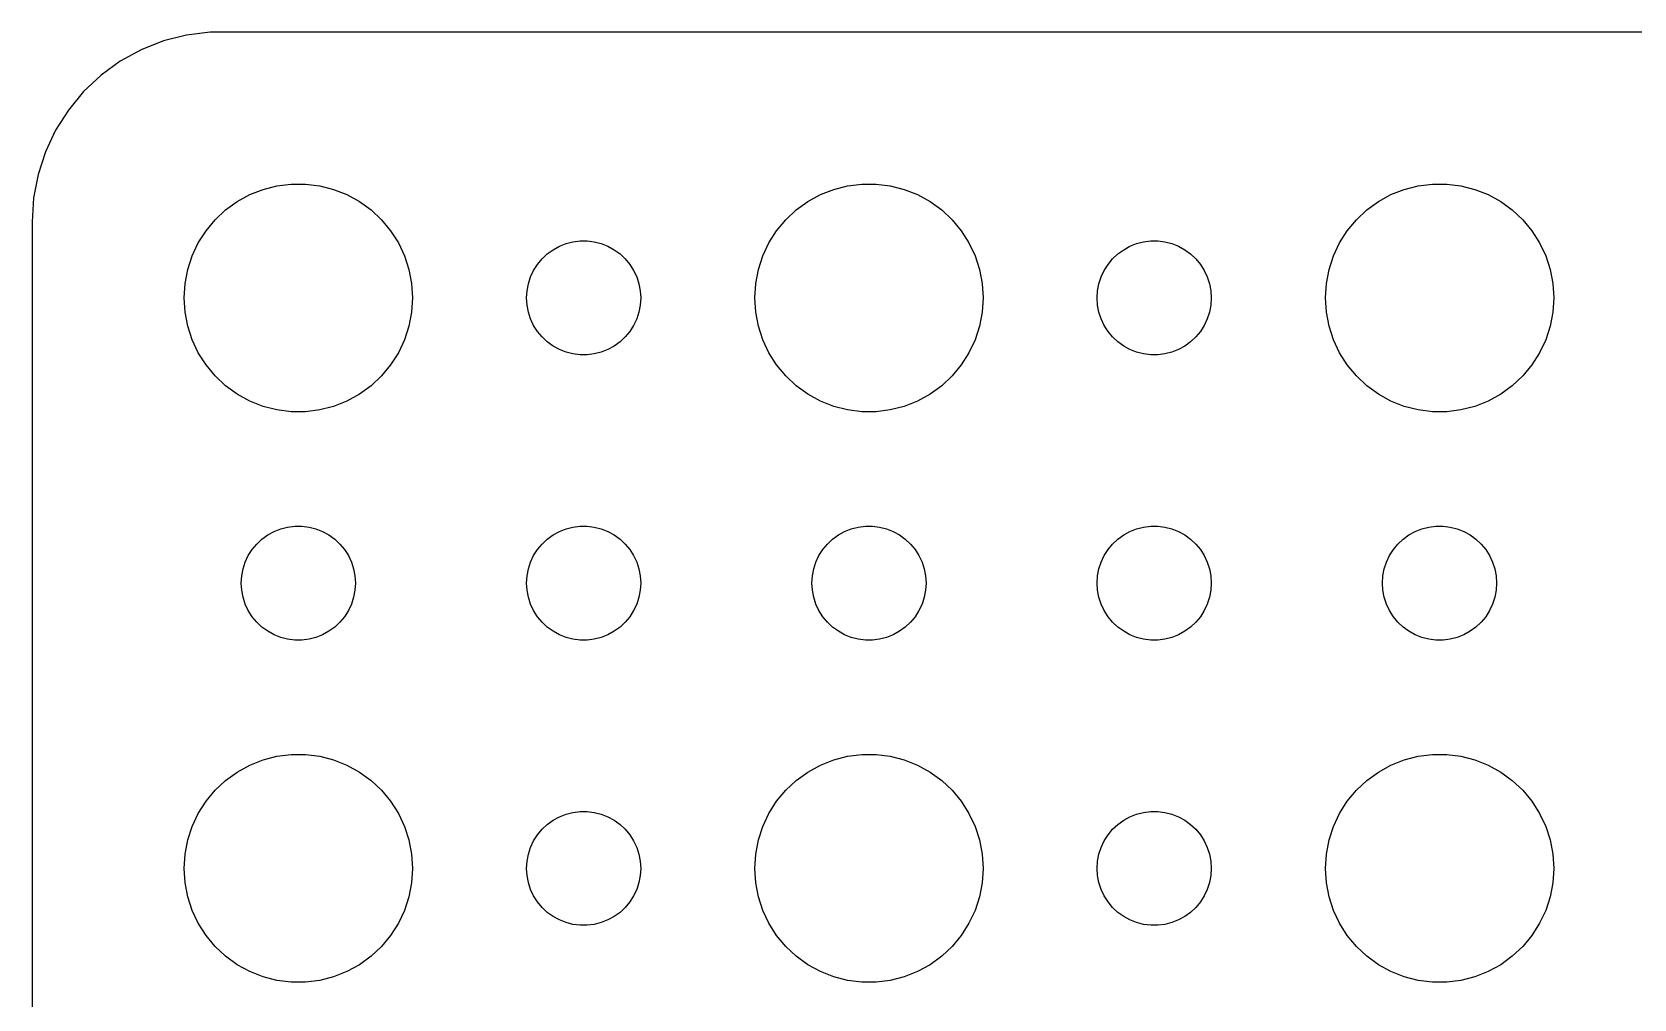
# Model space of a CAD drawing. Header units: metres. Extents: x -44.5 to 44.5, y 86 to 184.
# Drawn here: x -44.5 to -2.39, y 104.57 to 129.99 of the extents above; entities that cross this region are included whole.
import ezdxf

# ---------------------------------------------------------------- set-up
doc = ezdxf.new("R2010")
doc.units = ezdxf.units.M

msp = doc.modelspace()

# ---------------------------------------------------------------- linework, layer by layer
for p, q in [((-41.0451, 129.755), (-41.6289, 129.524)), ((-40.4369, 129.911), (-41.0451, 129.755)), ((-39.8139, 129.99), (-40.4369, 129.911)), ((39.8139, 129.99), (-39.8139, 129.99)), ((-41.6289, 129.524), (-42.1791, 129.222)), ((-42.1791, 129.222), (-42.6871, 128.853)), ((-42.6871, 128.853), (-43.1448, 128.423)), ((-43.1448, 128.423), (-43.5451, 127.939)), ((-43.5451, 127.939), (-43.8815, 127.409)), ((-43.8815, 127.409), (-44.1489, 126.841)), ((-44.1489, 126.841), (-44.3429, 126.243)), ((-44.3429, 126.243), (-44.4606, 125.627)), ((-38.427, 125.853), (-38.0621, 125.947)), ((-38.0621, 125.947), (-37.6884, 125.994)), ((-37.6884, 125.994), (-37.3116, 125.994)), ((-37.3116, 125.994), (-36.9379, 125.947)), ((-36.9379, 125.947), (-36.5729, 125.853)), ((-23.427, 125.853), (-23.0621, 125.947)), ((-23.0621, 125.947), (-22.6884, 125.994)), ((-22.6884, 125.994), (-22.3116, 125.994)), ((-22.3116, 125.994), (-21.9379, 125.947)), ((-21.9379, 125.947), (-21.5729, 125.853)), ((-8.42705, 125.853), (-8.06213, 125.947)), ((-8.06213, 125.947), (-7.68837, 125.994)), ((-7.68837, 125.994), (-7.31161, 125.994)), ((-7.31161, 125.994), (-6.93785, 125.947)), ((-6.93785, 125.947), (-6.57294, 125.853)), ((-44.4606, 125.627), (-44.5, 125)), ((-39.4123, 125.312), (-39.1075, 125.533)), ((-39.1075, 125.533), (-38.7773, 125.714)), ((-38.7773, 125.714), (-38.427, 125.853)), ((-36.5729, 125.853), (-36.2227, 125.714)), ((-36.2227, 125.714), (-35.8925, 125.533)), ((-35.8925, 125.533), (-35.5877, 125.312)), ((-24.4123, 125.312), (-24.1075, 125.533)), ((-24.1075, 125.533), (-23.7773, 125.714)), ((-23.7773, 125.714), (-23.427, 125.853)), ((-21.5729, 125.853), (-21.2227, 125.714)), ((-21.2227, 125.714), (-20.8925, 125.533)), ((-20.8925, 125.533), (-20.5877, 125.312)), ((-9.41226, 125.312), (-9.10747, 125.533)), ((-9.10747, 125.533), (-8.77733, 125.714)), ((-8.77733, 125.714), (-8.42705, 125.853)), ((-6.57294, 125.853), (-6.22266, 125.714)), ((-6.22266, 125.714), (-5.89252, 125.533)), ((-5.89252, 125.533), (-5.58772, 125.312)), ((-39.6869, 125.054), (-39.4123, 125.312)), ((-35.5877, 125.312), (-35.3131, 125.054)), ((-24.6869, 125.054), (-24.4123, 125.312)), ((-20.5877, 125.312), (-20.3131, 125.054)), ((-9.6869, 125.054), (-9.41226, 125.312)), ((-5.58772, 125.312), (-5.31308, 125.054)), ((-44.5, 125), (-44.5, 91)), ((-40.1289, 124.445), (-39.927, 124.763)), ((-39.927, 124.763), (-39.6869, 125.054)), ((-35.3131, 125.054), (-35.0729, 124.763)), ((-35.0729, 124.763), (-34.8711, 124.445)), ((-25.1289, 124.445), (-24.927, 124.763)), ((-24.927, 124.763), (-24.6869, 125.054)), ((-20.3131, 125.054), (-20.0729, 124.763)), ((-20.0729, 124.763), (-19.8711, 124.445)), ((-10.1289, 124.445), (-9.92705, 124.763)), ((-9.92705, 124.763), (-9.6869, 125.054)), ((-5.31308, 125.054), (-5.07294, 124.763)), ((-5.07294, 124.763), (-4.87108, 124.445)), ((-40.2893, 124.104), (-40.1289, 124.445)), ((-34.8711, 124.445), (-34.7107, 124.104)), ((-30.9561, 124.156), (-30.8037, 124.266)), ((-30.8037, 124.266), (-30.6387, 124.357)), ((-30.6387, 124.357), (-30.4635, 124.427)), ((-30.4635, 124.427), (-30.2811, 124.473)), ((-30.2811, 124.473), (-30.0942, 124.497)), ((-30.0942, 124.497), (-29.9058, 124.497)), ((-29.9058, 124.497), (-29.7189, 124.473)), ((-29.7189, 124.473), (-29.5365, 124.427)), ((-29.5365, 124.427), (-29.3613, 124.357)), ((-29.3613, 124.357), (-29.1963, 124.266)), ((-29.1963, 124.266), (-29.0439, 124.156)), ((-25.2893, 124.104), (-25.1289, 124.445)), ((-19.8711, 124.445), (-19.7107, 124.104)), ((-15.9561, 124.156), (-15.8037, 124.266)), ((-15.8037, 124.266), (-15.6387, 124.357)), ((-15.6387, 124.357), (-15.4635, 124.427)), ((-15.4635, 124.427), (-15.2811, 124.473)), ((-15.2811, 124.473), (-15.0942, 124.497)), ((-15.0942, 124.497), (-14.9058, 124.497)), ((-14.9058, 124.497), (-14.7189, 124.473)), ((-14.7189, 124.473), (-14.5365, 124.427)), ((-14.5365, 124.427), (-14.3613, 124.357)), ((-14.3613, 124.357), (-14.1963, 124.266)), ((-14.1963, 124.266), (-14.0439, 124.156)), ((-10.2893, 124.104), (-10.1289, 124.445)), ((-4.87108, 124.445), (-4.71066, 124.104)), ((-40.4057, 123.746), (-40.2893, 124.104)), ((-34.7107, 124.104), (-34.5942, 123.746)), ((-31.3145, 123.723), (-31.2135, 123.882)), ((-31.2135, 123.882), (-31.0934, 124.027)), ((-31.0934, 124.027), (-30.9561, 124.156)), ((-29.0439, 124.156), (-28.9065, 124.027)), ((-28.9065, 124.027), (-28.7865, 123.882)), ((-28.7865, 123.882), (-28.6855, 123.723)), ((-25.4057, 123.746), (-25.2893, 124.104)), ((-19.7107, 124.104), (-19.5942, 123.746)), ((-16.3145, 123.723), (-16.2135, 123.882)), ((-16.2135, 123.882), (-16.0934, 124.027)), ((-16.0934, 124.027), (-15.9561, 124.156)), ((-14.0439, 124.156), (-13.9065, 124.027)), ((-13.9065, 124.027), (-13.7865, 123.882)), ((-13.7865, 123.882), (-13.6855, 123.723)), ((-10.4057, 123.746), (-10.2893, 124.104)), ((-4.71066, 124.104), (-4.59424, 123.746)), ((-40.4763, 123.376), (-40.4057, 123.746)), ((-34.5942, 123.746), (-34.5237, 123.376)), ((-31.4529, 123.373), (-31.3947, 123.552)), ((-31.3947, 123.552), (-31.3145, 123.723)), ((-28.6855, 123.723), (-28.6053, 123.552)), ((-28.6053, 123.552), (-28.5471, 123.373)), ((-25.4763, 123.376), (-25.4057, 123.746)), ((-19.5942, 123.746), (-19.5237, 123.376)), ((-16.4529, 123.373), (-16.3947, 123.552)), ((-16.3947, 123.552), (-16.3145, 123.723)), ((-13.6855, 123.723), (-13.6053, 123.552)), ((-13.6053, 123.552), (-13.5471, 123.373)), ((-10.4763, 123.376), (-10.4057, 123.746)), ((-4.59424, 123.746), (-4.52365, 123.376)), ((-40.5, 123), (-40.4763, 123.376)), ((-40.4763, 122.624), (-40.5, 123)), ((-34.5237, 123.376), (-34.5, 123)), ((-34.5, 123), (-34.5237, 122.624)), ((-31.5, 123), (-31.4882, 123.188)), ((-31.4882, 122.812), (-31.5, 123)), ((-31.4882, 123.188), (-31.4529, 123.373)), ((-28.5471, 123.373), (-28.5118, 123.188)), ((-28.5118, 123.188), (-28.5, 123)), ((-28.5, 123), (-28.5118, 122.812)), ((-25.5, 123), (-25.4763, 123.376)), ((-25.4763, 122.624), (-25.5, 123)), ((-19.5237, 123.376), (-19.5, 123)), ((-19.5, 123), (-19.5237, 122.624)), ((-16.5, 123), (-16.4882, 123.188)), ((-16.4882, 122.812), (-16.5, 123)), ((-16.4882, 123.188), (-16.4529, 123.373)), ((-13.5471, 123.373), (-13.5118, 123.188)), ((-13.5118, 123.188), (-13.5, 123)), ((-13.5, 123), (-13.5118, 122.812)), ((-10.5, 123), (-10.4763, 123.376)), ((-10.4763, 122.624), (-10.5, 123)), ((-4.52365, 123.376), (-4.5, 123)), ((-4.5, 123), (-4.52365, 122.624)), ((-40.4057, 122.254), (-40.4763, 122.624)), ((-34.5237, 122.624), (-34.5942, 122.254)), ((-31.4529, 122.627), (-31.4882, 122.812)), ((-31.3947, 122.448), (-31.4529, 122.627)), ((-28.5471, 122.627), (-28.6053, 122.448)), ((-28.5118, 122.812), (-28.5471, 122.627)), ((-25.4057, 122.254), (-25.4763, 122.624)), ((-19.5237, 122.624), (-19.5942, 122.254)), ((-16.4529, 122.627), (-16.4882, 122.812)), ((-16.3947, 122.448), (-16.4529, 122.627)), ((-13.5471, 122.627), (-13.6053, 122.448)), ((-13.5118, 122.812), (-13.5471, 122.627)), ((-10.4057, 122.254), (-10.4763, 122.624)), ((-4.52365, 122.624), (-4.59424, 122.254)), ((-40.2893, 121.896), (-40.4057, 122.254)), ((-34.5942, 122.254), (-34.7107, 121.896)), ((-31.3145, 122.277), (-31.3947, 122.448)), ((-31.2135, 122.118), (-31.3145, 122.277)), ((-28.6855, 122.277), (-28.7865, 122.118)), ((-28.6053, 122.448), (-28.6855, 122.277)), ((-25.2893, 121.896), (-25.4057, 122.254)), ((-19.5942, 122.254), (-19.7107, 121.896)), ((-16.3145, 122.277), (-16.3947, 122.448)), ((-16.2135, 122.118), (-16.3145, 122.277)), ((-13.6855, 122.277), (-13.7865, 122.118)), ((-13.6053, 122.448), (-13.6855, 122.277)), ((-10.2893, 121.896), (-10.4057, 122.254)), ((-4.59424, 122.254), (-4.71066, 121.896)), ((-40.1289, 121.555), (-40.2893, 121.896)), ((-34.7107, 121.896), (-34.8711, 121.555)), ((-31.0934, 121.973), (-31.2135, 122.118)), ((-30.9561, 121.844), (-31.0934, 121.973)), ((-30.8037, 121.734), (-30.9561, 121.844)), ((-30.6387, 121.643), (-30.8037, 121.734)), ((-29.1963, 121.734), (-29.3613, 121.643)), ((-29.0439, 121.844), (-29.1963, 121.734)), ((-28.9065, 121.973), (-29.0439, 121.844)), ((-28.7865, 122.118), (-28.9065, 121.973)), ((-25.1289, 121.555), (-25.2893, 121.896)), ((-19.7107, 121.896), (-19.8711, 121.555)), ((-16.0934, 121.973), (-16.2135, 122.118)), ((-15.9561, 121.844), (-16.0934, 121.973)), ((-15.8037, 121.734), (-15.9561, 121.844)), ((-15.6387, 121.643), (-15.8037, 121.734)), ((-14.1963, 121.734), (-14.3613, 121.643)), ((-14.0439, 121.844), (-14.1963, 121.734)), ((-13.9065, 121.973), (-14.0439, 121.844)), ((-13.7865, 122.118), (-13.9065, 121.973)), ((-10.1289, 121.555), (-10.2893, 121.896)), ((-4.71066, 121.896), (-4.87108, 121.555)), ((-39.927, 121.237), (-40.1289, 121.555)), ((-34.8711, 121.555), (-35.0729, 121.237)), ((-30.4635, 121.573), (-30.6387, 121.643)), ((-30.2811, 121.527), (-30.4635, 121.573)), ((-30.0942, 121.503), (-30.2811, 121.527)), ((-29.9058, 121.503), (-30.0942, 121.503)), ((-29.7189, 121.527), (-29.9058, 121.503)), ((-29.5365, 121.573), (-29.7189, 121.527)), ((-29.3613, 121.643), (-29.5365, 121.573)), ((-24.927, 121.237), (-25.1289, 121.555)), ((-19.8711, 121.555), (-20.0729, 121.237)), ((-15.4635, 121.573), (-15.6387, 121.643)), ((-15.2811, 121.527), (-15.4635, 121.573)), ((-15.0942, 121.503), (-15.2811, 121.527)), ((-14.9058, 121.503), (-15.0942, 121.503)), ((-14.7189, 121.527), (-14.9058, 121.503)), ((-14.5365, 121.573), (-14.7189, 121.527)), ((-14.3613, 121.643), (-14.5365, 121.573)), ((-9.92705, 121.237), (-10.1289, 121.555)), ((-4.87108, 121.555), (-5.07294, 121.237)), ((-39.6869, 120.946), (-39.927, 121.237)), ((-39.4123, 120.688), (-39.6869, 120.946)), ((-35.3131, 120.946), (-35.5877, 120.688)), ((-35.0729, 121.237), (-35.3131, 120.946)), ((-24.6869, 120.946), (-24.927, 121.237)), ((-24.4123, 120.688), (-24.6869, 120.946)), ((-20.3131, 120.946), (-20.5877, 120.688)), ((-20.0729, 121.237), (-20.3131, 120.946)), ((-9.6869, 120.946), (-9.92705, 121.237)), ((-9.41226, 120.688), (-9.6869, 120.946)), ((-5.31308, 120.946), (-5.58772, 120.688)), ((-5.07294, 121.237), (-5.31308, 120.946)), ((-39.1075, 120.467), (-39.4123, 120.688)), ((-38.7773, 120.286), (-39.1075, 120.467)), ((-35.8925, 120.467), (-36.2227, 120.286)), ((-35.5877, 120.688), (-35.8925, 120.467)), ((-24.1075, 120.467), (-24.4123, 120.688)), ((-23.7773, 120.286), (-24.1075, 120.467)), ((-20.8925, 120.467), (-21.2227, 120.286)), ((-20.5877, 120.688), (-20.8925, 120.467)), ((-9.10747, 120.467), (-9.41226, 120.688)), ((-8.77733, 120.286), (-9.10747, 120.467)), ((-5.89252, 120.467), (-6.22266, 120.286)), ((-5.58772, 120.688), (-5.89252, 120.467)), ((-38.427, 120.147), (-38.7773, 120.286)), ((-38.0621, 120.053), (-38.427, 120.147)), ((-37.6884, 120.006), (-38.0621, 120.053)), ((-36.9379, 120.053), (-37.3116, 120.006)), ((-36.5729, 120.147), (-36.9379, 120.053)), ((-36.2227, 120.286), (-36.5729, 120.147)), ((-23.427, 120.147), (-23.7773, 120.286)), ((-23.0621, 120.053), (-23.427, 120.147)), ((-22.6884, 120.006), (-23.0621, 120.053)), ((-21.9379, 120.053), (-22.3116, 120.006)), ((-21.5729, 120.147), (-21.9379, 120.053)), ((-21.2227, 120.286), (-21.5729, 120.147)), ((-8.42705, 120.147), (-8.77733, 120.286)), ((-8.06213, 120.053), (-8.42705, 120.147)), ((-7.68837, 120.006), (-8.06213, 120.053)), ((-6.93785, 120.053), (-7.31161, 120.006)), ((-6.57294, 120.147), (-6.93785, 120.053)), ((-6.22266, 120.286), (-6.57294, 120.147)), ((-37.3116, 120.006), (-37.6884, 120.006)), ((-22.3116, 120.006), (-22.6884, 120.006)), ((-7.31161, 120.006), (-7.68837, 120.006)), ((-38.5934, 116.527), (-38.4561, 116.656)), ((-38.4561, 116.656), (-38.3037, 116.766)), ((-38.3037, 116.766), (-38.1387, 116.857)), ((-38.1387, 116.857), (-37.9635, 116.927)), ((-37.9635, 116.927), (-37.7811, 116.973)), ((-37.7811, 116.973), (-37.5942, 116.997)), ((-37.5942, 116.997), (-37.4058, 116.997)), ((-37.4058, 116.997), (-37.2189, 116.973)), ((-37.2189, 116.973), (-37.0365, 116.927)), ((-37.0365, 116.927), (-36.8613, 116.857)), ((-36.8613, 116.857), (-36.6963, 116.766)), ((-36.6963, 116.766), (-36.5439, 116.656)), ((-36.5439, 116.656), (-36.4065, 116.527)), ((-31.0934, 116.527), (-30.9561, 116.656)), ((-30.9561, 116.656), (-30.8037, 116.766)), ((-30.8037, 116.766), (-30.6387, 116.857)), ((-30.6387, 116.857), (-30.4635, 116.927)), ((-30.4635, 116.927), (-30.2811, 116.973)), ((-30.2811, 116.973), (-30.0942, 116.997)), ((-30.0942, 116.997), (-29.9058, 116.997)), ((-29.9058, 116.997), (-29.7189, 116.973)), ((-29.7189, 116.973), (-29.5365, 116.927)), ((-29.5365, 116.927), (-29.3613, 116.857)), ((-29.3613, 116.857), (-29.1963, 116.766)), ((-29.1963, 116.766), (-29.0439, 116.656)), ((-29.0439, 116.656), (-28.9065, 116.527)), ((-23.5934, 116.527), (-23.4561, 116.656)), ((-23.4561, 116.656), (-23.3037, 116.766)), ((-23.3037, 116.766), (-23.1387, 116.857)), ((-23.1387, 116.857), (-22.9635, 116.927)), ((-22.9635, 116.927), (-22.7811, 116.973)), ((-22.7811, 116.973), (-22.5942, 116.997)), ((-22.5942, 116.997), (-22.4058, 116.997)), ((-22.4058, 116.997), (-22.2189, 116.973)), ((-22.2189, 116.973), (-22.0365, 116.927)), ((-22.0365, 116.927), (-21.8613, 116.857)), ((-21.8613, 116.857), (-21.6963, 116.766)), ((-21.6963, 116.766), (-21.5439, 116.656)), ((-21.5439, 116.656), (-21.4065, 116.527)), ((-16.0934, 116.527), (-15.9561, 116.656)), ((-15.9561, 116.656), (-15.8037, 116.766)), ((-15.8037, 116.766), (-15.6387, 116.857)), ((-15.6387, 116.857), (-15.4635, 116.927)), ((-15.4635, 116.927), (-15.2811, 116.973)), ((-15.2811, 116.973), (-15.0942, 116.997)), ((-15.0942, 116.997), (-14.9058, 116.997)), ((-14.9058, 116.997), (-14.7189, 116.973)), ((-14.7189, 116.973), (-14.5365, 116.927)), ((-14.5365, 116.927), (-14.3613, 116.857)), ((-14.3613, 116.857), (-14.1963, 116.766)), ((-14.1963, 116.766), (-14.0439, 116.656)), ((-14.0439, 116.656), (-13.9065, 116.527)), ((-8.59344, 116.527), (-8.45613, 116.656)), ((-8.45613, 116.656), (-8.30373, 116.766)), ((-8.30373, 116.766), (-8.13866, 116.857)), ((-8.13866, 116.857), (-7.96352, 116.927)), ((-7.96352, 116.927), (-7.78107, 116.973)), ((-7.78107, 116.973), (-7.59418, 116.997)), ((-7.59418, 116.997), (-7.40581, 116.997)), ((-7.40581, 116.997), (-7.21892, 116.973)), ((-7.21892, 116.973), (-7.03647, 116.927)), ((-7.03647, 116.927), (-6.86133, 116.857)), ((-6.86133, 116.857), (-6.69626, 116.766)), ((-6.69626, 116.766), (-6.54385, 116.656)), ((-6.54385, 116.656), (-6.40654, 116.527)), ((-38.8145, 116.223), (-38.7135, 116.382)), ((-38.7135, 116.382), (-38.5934, 116.527)), ((-36.4065, 116.527), (-36.2865, 116.382)), ((-36.2865, 116.382), (-36.1855, 116.223)), ((-31.3145, 116.223), (-31.2135, 116.382)), ((-31.2135, 116.382), (-31.0934, 116.527)), ((-28.9065, 116.527), (-28.7865, 116.382)), ((-28.7865, 116.382), (-28.6855, 116.223)), ((-23.8145, 116.223), (-23.7135, 116.382)), ((-23.7135, 116.382), (-23.5934, 116.527)), ((-21.4065, 116.527), (-21.2865, 116.382)), ((-21.2865, 116.382), (-21.1855, 116.223)), ((-16.3145, 116.223), (-16.2135, 116.382)), ((-16.2135, 116.382), (-16.0934, 116.527)), ((-13.9065, 116.527), (-13.7865, 116.382)), ((-13.7865, 116.382), (-13.6855, 116.223)), ((-8.81445, 116.223), (-8.71352, 116.382)), ((-8.71352, 116.382), (-8.59344, 116.527)), ((-6.40654, 116.527), (-6.28647, 116.382)), ((-6.28647, 116.382), (-6.18553, 116.223)), ((-38.9882, 115.688), (-38.9529, 115.873)), ((-38.9529, 115.873), (-38.8947, 116.052)), ((-38.8947, 116.052), (-38.8145, 116.223)), ((-36.1855, 116.223), (-36.1053, 116.052)), ((-36.1053, 116.052), (-36.0471, 115.873)), ((-36.0471, 115.873), (-36.0118, 115.688)), ((-31.4882, 115.688), (-31.4529, 115.873)), ((-31.4529, 115.873), (-31.3947, 116.052)), ((-31.3947, 116.052), (-31.3145, 116.223)), ((-28.6855, 116.223), (-28.6053, 116.052)), ((-28.6053, 116.052), (-28.5471, 115.873)), ((-28.5471, 115.873), (-28.5118, 115.688)), ((-23.9882, 115.688), (-23.9529, 115.873)), ((-23.9529, 115.873), (-23.8947, 116.052)), ((-23.8947, 116.052), (-23.8145, 116.223)), ((-21.1855, 116.223), (-21.1053, 116.052)), ((-21.1053, 116.052), (-21.0471, 115.873)), ((-21.0471, 115.873), (-21.0118, 115.688)), ((-16.4882, 115.688), (-16.4529, 115.873)), ((-16.4529, 115.873), (-16.3947, 116.052)), ((-16.3947, 116.052), (-16.3145, 116.223)), ((-13.6855, 116.223), (-13.6053, 116.052)), ((-13.6053, 116.052), (-13.5471, 115.873)), ((-13.5471, 115.873), (-13.5118, 115.688)), ((-8.98816, 115.688), (-8.95287, 115.873)), ((-8.95287, 115.873), (-8.89465, 116.052)), ((-8.89465, 116.052), (-8.81445, 116.223)), ((-6.18553, 116.223), (-6.10533, 116.052)), ((-6.10533, 116.052), (-6.04712, 115.873)), ((-6.04712, 115.873), (-6.01183, 115.688)), ((-39, 115.5), (-38.9882, 115.688)), ((-38.9882, 115.312), (-39, 115.5)), ((-36.0118, 115.688), (-36, 115.5)), ((-36, 115.5), (-36.0118, 115.312)), ((-31.5, 115.5), (-31.4882, 115.688)), ((-31.4882, 115.312), (-31.5, 115.5)), ((-28.5118, 115.688), (-28.5, 115.5)), ((-28.5, 115.5), (-28.5118, 115.312)), ((-24, 115.5), (-23.9882, 115.688)), ((-23.9882, 115.312), (-24, 115.5)), ((-21.0118, 115.688), (-21, 115.5)), ((-21, 115.5), (-21.0118, 115.312)), ((-16.5, 115.5), (-16.4882, 115.688)), ((-16.4882, 115.312), (-16.5, 115.5)), ((-13.5118, 115.688), (-13.5, 115.5)), ((-13.5, 115.5), (-13.5118, 115.312)), ((-9, 115.5), (-8.98816, 115.688)), ((-8.98816, 115.312), (-9, 115.5)), ((-6.01183, 115.688), (-6, 115.5)), ((-6, 115.5), (-6.01183, 115.312)), ((-38.9529, 115.127), (-38.9882, 115.312)), ((-38.8947, 114.948), (-38.9529, 115.127)), ((-36.0471, 115.127), (-36.1053, 114.948)), ((-36.0118, 115.312), (-36.0471, 115.127)), ((-31.4529, 115.127), (-31.4882, 115.312)), ((-31.3947, 114.948), (-31.4529, 115.127)), ((-28.5471, 115.127), (-28.6053, 114.948)), ((-28.5118, 115.312), (-28.5471, 115.127)), ((-23.9529, 115.127), (-23.9882, 115.312)), ((-23.8947, 114.948), (-23.9529, 115.127)), ((-21.0471, 115.127), (-21.1053, 114.948)), ((-21.0118, 115.312), (-21.0471, 115.127)), ((-16.4529, 115.127), (-16.4882, 115.312)), ((-16.3947, 114.948), (-16.4529, 115.127)), ((-13.5471, 115.127), (-13.6053, 114.948)), ((-13.5118, 115.312), (-13.5471, 115.127)), ((-8.95287, 115.127), (-8.98816, 115.312)), ((-8.89465, 114.948), (-8.95287, 115.127)), ((-6.04712, 115.127), (-6.10533, 114.948)), ((-6.01183, 115.312), (-6.04712, 115.127)), ((-38.8145, 114.777), (-38.8947, 114.948)), ((-38.7135, 114.618), (-38.8145, 114.777)), ((-38.5934, 114.473), (-38.7135, 114.618)), ((-36.2865, 114.618), (-36.4065, 114.473)), ((-36.1855, 114.777), (-36.2865, 114.618)), ((-36.1053, 114.948), (-36.1855, 114.777)), ((-31.3145, 114.777), (-31.3947, 114.948)), ((-31.2135, 114.618), (-31.3145, 114.777)), ((-31.0934, 114.473), (-31.2135, 114.618)), ((-28.7865, 114.618), (-28.9065, 114.473)), ((-28.6855, 114.777), (-28.7865, 114.618)), ((-28.6053, 114.948), (-28.6855, 114.777)), ((-23.8145, 114.777), (-23.8947, 114.948)), ((-23.7135, 114.618), (-23.8145, 114.777)), ((-23.5934, 114.473), (-23.7135, 114.618)), ((-21.2865, 114.618), (-21.4065, 114.473)), ((-21.1855, 114.777), (-21.2865, 114.618)), ((-21.1053, 114.948), (-21.1855, 114.777)), ((-16.3145, 114.777), (-16.3947, 114.948)), ((-16.2135, 114.618), (-16.3145, 114.777)), ((-16.0934, 114.473), (-16.2135, 114.618)), ((-13.7865, 114.618), (-13.9065, 114.473)), ((-13.6855, 114.777), (-13.7865, 114.618)), ((-13.6053, 114.948), (-13.6855, 114.777)), ((-8.81445, 114.777), (-8.89465, 114.948)), ((-8.71352, 114.618), (-8.81445, 114.777)), ((-8.59344, 114.473), (-8.71352, 114.618)), ((-6.28647, 114.618), (-6.40654, 114.473)), ((-6.18553, 114.777), (-6.28647, 114.618)), ((-6.10533, 114.948), (-6.18553, 114.777)), ((-38.4561, 114.344), (-38.5934, 114.473)), ((-38.3037, 114.234), (-38.4561, 114.344)), ((-38.1387, 114.143), (-38.3037, 114.234)), ((-37.9635, 114.073), (-38.1387, 114.143)), ((-36.8613, 114.143), (-37.0365, 114.073)), ((-36.6963, 114.234), (-36.8613, 114.143)), ((-36.5439, 114.344), (-36.6963, 114.234)), ((-36.4065, 114.473), (-36.5439, 114.344)), ((-30.9561, 114.344), (-31.0934, 114.473)), ((-30.8037, 114.234), (-30.9561, 114.344)), ((-30.6387, 114.143), (-30.8037, 114.234)), ((-30.4635, 114.073), (-30.6387, 114.143)), ((-29.3613, 114.143), (-29.5365, 114.073)), ((-29.1963, 114.234), (-29.3613, 114.143)), ((-29.0439, 114.344), (-29.1963, 114.234)), ((-28.9065, 114.473), (-29.0439, 114.344)), ((-23.4561, 114.344), (-23.5934, 114.473)), ((-23.3037, 114.234), (-23.4561, 114.344)), ((-23.1387, 114.143), (-23.3037, 114.234)), ((-22.9635, 114.073), (-23.1387, 114.143)), ((-21.8613, 114.143), (-22.0365, 114.073)), ((-21.6963, 114.234), (-21.8613, 114.143)), ((-21.5439, 114.344), (-21.6963, 114.234)), ((-21.4065, 114.473), (-21.5439, 114.344)), ((-15.9561, 114.344), (-16.0934, 114.473)), ((-15.8037, 114.234), (-15.9561, 114.344)), ((-15.6387, 114.143), (-15.8037, 114.234)), ((-15.4635, 114.073), (-15.6387, 114.143)), ((-14.3613, 114.143), (-14.5365, 114.073)), ((-14.1963, 114.234), (-14.3613, 114.143)), ((-14.0439, 114.344), (-14.1963, 114.234)), ((-13.9065, 114.473), (-14.0439, 114.344)), ((-8.45613, 114.344), (-8.59344, 114.473)), ((-8.30373, 114.234), (-8.45613, 114.344)), ((-8.13866, 114.143), (-8.30373, 114.234)), ((-7.96352, 114.073), (-8.13866, 114.143)), ((-6.86133, 114.143), (-7.03647, 114.073)), ((-6.69626, 114.234), (-6.86133, 114.143)), ((-6.54385, 114.344), (-6.69626, 114.234)), ((-6.40654, 114.473), (-6.54385, 114.344)), ((-37.7811, 114.027), (-37.9635, 114.073)), ((-37.5942, 114.003), (-37.7811, 114.027)), ((-37.4058, 114.003), (-37.5942, 114.003)), ((-37.2189, 114.027), (-37.4058, 114.003)), ((-37.0365, 114.073), (-37.2189, 114.027)), ((-30.2811, 114.027), (-30.4635, 114.073)), ((-30.0942, 114.003), (-30.2811, 114.027)), ((-29.9058, 114.003), (-30.0942, 114.003)), ((-29.7189, 114.027), (-29.9058, 114.003)), ((-29.5365, 114.073), (-29.7189, 114.027)), ((-22.7811, 114.027), (-22.9635, 114.073)), ((-22.5942, 114.003), (-22.7811, 114.027)), ((-22.4058, 114.003), (-22.5942, 114.003)), ((-22.2189, 114.027), (-22.4058, 114.003)), ((-22.0365, 114.073), (-22.2189, 114.027)), ((-15.2811, 114.027), (-15.4635, 114.073)), ((-15.0942, 114.003), (-15.2811, 114.027)), ((-14.9058, 114.003), (-15.0942, 114.003)), ((-14.7189, 114.027), (-14.9058, 114.003)), ((-14.5365, 114.073), (-14.7189, 114.027)), ((-7.78107, 114.027), (-7.96352, 114.073)), ((-7.59418, 114.003), (-7.78107, 114.027)), ((-7.40581, 114.003), (-7.59418, 114.003)), ((-7.21892, 114.027), (-7.40581, 114.003)), ((-7.03647, 114.073), (-7.21892, 114.027)), ((-38.7773, 110.714), (-38.427, 110.853)), ((-38.427, 110.853), (-38.0621, 110.947)), ((-38.0621, 110.947), (-37.6884, 110.994)), ((-37.6884, 110.994), (-37.3116, 110.994)), ((-37.3116, 110.994), (-36.9379, 110.947)), ((-36.9379, 110.947), (-36.5729, 110.853)), ((-36.5729, 110.853), (-36.2227, 110.714)), ((-23.7773, 110.714), (-23.427, 110.853)), ((-23.427, 110.853), (-23.0621, 110.947)), ((-23.0621, 110.947), (-22.6884, 110.994)), ((-22.6884, 110.994), (-22.3116, 110.994)), ((-22.3116, 110.994), (-21.9379, 110.947)), ((-21.9379, 110.947), (-21.5729, 110.853)), ((-21.5729, 110.853), (-21.2227, 110.714)), ((-8.77733, 110.714), (-8.42705, 110.853)), ((-8.42705, 110.853), (-8.06213, 110.947)), ((-8.06213, 110.947), (-7.68837, 110.994)), ((-7.68837, 110.994), (-7.31161, 110.994)), ((-7.31161, 110.994), (-6.93785, 110.947)), ((-6.93785, 110.947), (-6.57294, 110.853)), ((-6.57294, 110.853), (-6.22266, 110.714)), ((-39.4123, 110.312), (-39.1075, 110.533)), ((-39.1075, 110.533), (-38.7773, 110.714)), ((-36.2227, 110.714), (-35.8925, 110.533)), ((-35.8925, 110.533), (-35.5877, 110.312)), ((-24.4123, 110.312), (-24.1075, 110.533)), ((-24.1075, 110.533), (-23.7773, 110.714)), ((-21.2227, 110.714), (-20.8925, 110.533)), ((-20.8925, 110.533), (-20.5877, 110.312)), ((-9.41226, 110.312), (-9.10747, 110.533)), ((-9.10747, 110.533), (-8.77733, 110.714)), ((-6.22266, 110.714), (-5.89252, 110.533)), ((-5.89252, 110.533), (-5.58772, 110.312)), ((-39.927, 109.763), (-39.6869, 110.054)), ((-39.6869, 110.054), (-39.4123, 110.312)), ((-35.5877, 110.312), (-35.3131, 110.054)), ((-35.3131, 110.054), (-35.0729, 109.763)), ((-24.927, 109.763), (-24.6869, 110.054)), ((-24.6869, 110.054), (-24.4123, 110.312)), ((-20.5877, 110.312), (-20.3131, 110.054)), ((-20.3131, 110.054), (-20.0729, 109.763)), ((-9.92705, 109.763), (-9.6869, 110.054)), ((-9.6869, 110.054), (-9.41226, 110.312)), ((-5.58772, 110.312), (-5.31308, 110.054)), ((-5.31308, 110.054), (-5.07294, 109.763)), ((-40.1289, 109.445), (-39.927, 109.763)), ((-35.0729, 109.763), (-34.8711, 109.445)), ((-30.2811, 109.473), (-30.0942, 109.497)), ((-30.0942, 109.497), (-29.9058, 109.497)), ((-29.9058, 109.497), (-29.7189, 109.473)), ((-25.1289, 109.445), (-24.927, 109.763)), ((-20.0729, 109.763), (-19.8711, 109.445)), ((-15.2811, 109.473), (-15.0942, 109.497)), ((-15.0942, 109.497), (-14.9058, 109.497)), ((-14.9058, 109.497), (-14.7189, 109.473)), ((-10.1289, 109.445), (-9.92705, 109.763)), ((-5.07294, 109.763), (-4.87108, 109.445)), ((-40.4057, 108.746), (-40.2893, 109.104)), ((-40.2893, 109.104), (-40.1289, 109.445)), ((-34.8711, 109.445), (-34.7107, 109.104)), ((-34.7107, 109.104), (-34.5942, 108.746)), ((-31.0934, 109.027), (-30.9561, 109.156)), ((-30.9561, 109.156), (-30.8037, 109.266)), ((-30.8037, 109.266), (-30.6387, 109.357)), ((-30.6387, 109.357), (-30.4635, 109.427)), ((-30.4635, 109.427), (-30.2811, 109.473)), ((-29.7189, 109.473), (-29.5365, 109.427)), ((-29.5365, 109.427), (-29.3613, 109.357)), ((-29.3613, 109.357), (-29.1963, 109.266)), ((-29.1963, 109.266), (-29.0439, 109.156)), ((-29.0439, 109.156), (-28.9065, 109.027)), ((-25.4057, 108.746), (-25.2893, 109.104)), ((-25.2893, 109.104), (-25.1289, 109.445)), ((-19.8711, 109.445), (-19.7107, 109.104)), ((-19.7107, 109.104), (-19.5942, 108.746)), ((-16.0934, 109.027), (-15.9561, 109.156)), ((-15.9561, 109.156), (-15.8037, 109.266)), ((-15.8037, 109.266), (-15.6387, 109.357)), ((-15.6387, 109.357), (-15.4635, 109.427)), ((-15.4635, 109.427), (-15.2811, 109.473)), ((-14.7189, 109.473), (-14.5365, 109.427)), ((-14.5365, 109.427), (-14.3613, 109.357)), ((-14.3613, 109.357), (-14.1963, 109.266)), ((-14.1963, 109.266), (-14.0439, 109.156)), ((-14.0439, 109.156), (-13.9065, 109.027)), ((-10.4057, 108.746), (-10.2893, 109.104)), ((-10.2893, 109.104), (-10.1289, 109.445)), ((-4.87108, 109.445), (-4.71066, 109.104)), ((-4.71066, 109.104), (-4.59424, 108.746)), ((-40.4763, 108.376), (-40.4057, 108.746)), ((-34.5942, 108.746), (-34.5237, 108.376)), ((-31.3947, 108.552), (-31.3145, 108.723)), ((-31.3145, 108.723), (-31.2135, 108.882)), ((-31.2135, 108.882), (-31.0934, 109.027)), ((-28.9065, 109.027), (-28.7865, 108.882)), ((-28.7865, 108.882), (-28.6855, 108.723)), ((-28.6855, 108.723), (-28.6053, 108.552)), ((-25.4763, 108.376), (-25.4057, 108.746)), ((-19.5942, 108.746), (-19.5237, 108.376)), ((-16.3947, 108.552), (-16.3145, 108.723)), ((-16.3145, 108.723), (-16.2135, 108.882)), ((-16.2135, 108.882), (-16.0934, 109.027)), ((-13.9065, 109.027), (-13.7865, 108.882)), ((-13.7865, 108.882), (-13.6855, 108.723)), ((-13.6855, 108.723), (-13.6053, 108.552)), ((-10.4763, 108.376), (-10.4057, 108.746)), ((-4.59424, 108.746), (-4.52365, 108.376)), ((-40.5, 108), (-40.4763, 108.376)), ((-34.5237, 108.376), (-34.5, 108)), ((-31.4882, 108.188), (-31.4529, 108.373)), ((-31.4529, 108.373), (-31.3947, 108.552)), ((-28.6053, 108.552), (-28.5471, 108.373)), ((-28.5471, 108.373), (-28.5118, 108.188)), ((-25.5, 108), (-25.4763, 108.376)), ((-19.5237, 108.376), (-19.5, 108)), ((-16.4882, 108.188), (-16.4529, 108.373)), ((-16.4529, 108.373), (-16.3947, 108.552)), ((-13.6053, 108.552), (-13.5471, 108.373)), ((-13.5471, 108.373), (-13.5118, 108.188)), ((-10.5, 108), (-10.4763, 108.376)), ((-4.52365, 108.376), (-4.5, 108)), ((-40.4763, 107.624), (-40.5, 108)), ((-34.5, 108), (-34.5237, 107.624)), ((-31.5, 108), (-31.4882, 108.188)), ((-31.4882, 107.812), (-31.5, 108)), ((-31.4529, 107.627), (-31.4882, 107.812)), ((-28.5118, 107.812), (-28.5471, 107.627)), ((-28.5118, 108.188), (-28.5, 108)), ((-28.5, 108), (-28.5118, 107.812)), ((-25.4763, 107.624), (-25.5, 108)), ((-19.5, 108), (-19.5237, 107.624)), ((-16.5, 108), (-16.4882, 108.188)), ((-16.4882, 107.812), (-16.5, 108)), ((-16.4529, 107.627), (-16.4882, 107.812)), ((-13.5118, 107.812), (-13.5471, 107.627)), ((-13.5118, 108.188), (-13.5, 108)), ((-13.5, 108), (-13.5118, 107.812)), ((-10.4763, 107.624), (-10.5, 108)), ((-4.5, 108), (-4.52365, 107.624)), ((-40.4057, 107.254), (-40.4763, 107.624)), ((-34.5237, 107.624), (-34.5942, 107.254)), ((-31.3947, 107.448), (-31.4529, 107.627)), ((-31.3145, 107.277), (-31.3947, 107.448)), ((-28.6053, 107.448), (-28.6855, 107.277)), ((-28.5471, 107.627), (-28.6053, 107.448)), ((-25.4057, 107.254), (-25.4763, 107.624)), ((-19.5237, 107.624), (-19.5942, 107.254)), ((-16.3947, 107.448), (-16.4529, 107.627)), ((-16.3145, 107.277), (-16.3947, 107.448)), ((-13.6053, 107.448), (-13.6855, 107.277)), ((-13.5471, 107.627), (-13.6053, 107.448)), ((-10.4057, 107.254), (-10.4763, 107.624)), ((-4.52365, 107.624), (-4.59424, 107.254)), ((-40.2893, 106.896), (-40.4057, 107.254)), ((-34.5942, 107.254), (-34.7107, 106.896)), ((-31.2135, 107.118), (-31.3145, 107.277)), ((-31.0934, 106.973), (-31.2135, 107.118)), ((-30.9561, 106.844), (-31.0934, 106.973)), ((-28.9065, 106.973), (-29.0439, 106.844)), ((-28.7865, 107.118), (-28.9065, 106.973)), ((-28.6855, 107.277), (-28.7865, 107.118)), ((-25.2893, 106.896), (-25.4057, 107.254)), ((-19.5942, 107.254), (-19.7107, 106.896)), ((-16.2135, 107.118), (-16.3145, 107.277)), ((-16.0934, 106.973), (-16.2135, 107.118)), ((-15.9561, 106.844), (-16.0934, 106.973)), ((-13.9065, 106.973), (-14.0439, 106.844)), ((-13.7865, 107.118), (-13.9065, 106.973)), ((-13.6855, 107.277), (-13.7865, 107.118)), ((-10.2893, 106.896), (-10.4057, 107.254)), ((-4.59424, 107.254), (-4.71066, 106.896)), ((-40.1289, 106.555), (-40.2893, 106.896)), ((-39.927, 106.237), (-40.1289, 106.555)), ((-34.8711, 106.555), (-35.0729, 106.237)), ((-34.7107, 106.896), (-34.8711, 106.555)), ((-30.8037, 106.734), (-30.9561, 106.844)), ((-30.6387, 106.643), (-30.8037, 106.734)), ((-30.4635, 106.573), (-30.6387, 106.643)), ((-30.2811, 106.527), (-30.4635, 106.573)), ((-29.5365, 106.573), (-29.7189, 106.527)), ((-29.3613, 106.643), (-29.5365, 106.573)), ((-29.1963, 106.734), (-29.3613, 106.643)), ((-29.0439, 106.844), (-29.1963, 106.734)), ((-25.1289, 106.555), (-25.2893, 106.896)), ((-24.927, 106.237), (-25.1289, 106.555)), ((-19.8711, 106.555), (-20.0729, 106.237)), ((-19.7107, 106.896), (-19.8711, 106.555)), ((-15.8037, 106.734), (-15.9561, 106.844)), ((-15.6387, 106.643), (-15.8037, 106.734)), ((-15.4635, 106.573), (-15.6387, 106.643)), ((-15.2811, 106.527), (-15.4635, 106.573)), ((-14.5365, 106.573), (-14.7189, 106.527)), ((-14.3613, 106.643), (-14.5365, 106.573)), ((-14.1963, 106.734), (-14.3613, 106.643)), ((-14.0439, 106.844), (-14.1963, 106.734)), ((-10.1289, 106.555), (-10.2893, 106.896)), ((-9.92705, 106.237), (-10.1289, 106.555)), ((-4.87108, 106.555), (-5.07294, 106.237)), ((-4.71066, 106.896), (-4.87108, 106.555)), ((-39.6869, 105.946), (-39.927, 106.237)), ((-35.0729, 106.237), (-35.3131, 105.946)), ((-30.0942, 106.503), (-30.2811, 106.527)), ((-29.9058, 106.503), (-30.0942, 106.503)), ((-29.7189, 106.527), (-29.9058, 106.503)), ((-24.6869, 105.946), (-24.927, 106.237)), ((-20.0729, 106.237), (-20.3131, 105.946)), ((-15.0942, 106.503), (-15.2811, 106.527)), ((-14.9058, 106.503), (-15.0942, 106.503)), ((-14.7189, 106.527), (-14.9058, 106.503)), ((-9.6869, 105.946), (-9.92705, 106.237)), ((-5.07294, 106.237), (-5.31308, 105.946)), ((-39.4123, 105.688), (-39.6869, 105.946)), ((-35.3131, 105.946), (-35.5877, 105.688)), ((-24.4123, 105.688), (-24.6869, 105.946)), ((-20.3131, 105.946), (-20.5877, 105.688)), ((-9.41226, 105.688), (-9.6869, 105.946)), ((-5.31308, 105.946), (-5.58772, 105.688)), ((-39.1075, 105.467), (-39.4123, 105.688)), ((-38.7773, 105.286), (-39.1075, 105.467)), ((-38.427, 105.147), (-38.7773, 105.286)), ((-36.2227, 105.286), (-36.5729, 105.147)), ((-35.8925, 105.467), (-36.2227, 105.286)), ((-35.5877, 105.688), (-35.8925, 105.467)), ((-24.1075, 105.467), (-24.4123, 105.688)), ((-23.7773, 105.286), (-24.1075, 105.467)), ((-23.427, 105.147), (-23.7773, 105.286)), ((-21.2227, 105.286), (-21.5729, 105.147)), ((-20.8925, 105.467), (-21.2227, 105.286)), ((-20.5877, 105.688), (-20.8925, 105.467)), ((-9.10747, 105.467), (-9.41226, 105.688)), ((-8.77733, 105.286), (-9.10747, 105.467)), ((-8.42705, 105.147), (-8.77733, 105.286)), ((-6.22266, 105.286), (-6.57294, 105.147)), ((-5.89252, 105.467), (-6.22266, 105.286)), ((-5.58772, 105.688), (-5.89252, 105.467)), ((-38.0621, 105.053), (-38.427, 105.147)), ((-37.6884, 105.006), (-38.0621, 105.053)), ((-37.3116, 105.006), (-37.6884, 105.006)), ((-36.9379, 105.053), (-37.3116, 105.006)), ((-36.5729, 105.147), (-36.9379, 105.053)), ((-23.0621, 105.053), (-23.427, 105.147)), ((-22.6884, 105.006), (-23.0621, 105.053)), ((-22.3116, 105.006), (-22.6884, 105.006)), ((-21.9379, 105.053), (-22.3116, 105.006)), ((-21.5729, 105.147), (-21.9379, 105.053)), ((-8.06213, 105.053), (-8.42705, 105.147)), ((-7.68837, 105.006), (-8.06213, 105.053)), ((-7.31161, 105.006), (-7.68837, 105.006)), ((-6.93785, 105.053), (-7.31161, 105.006)), ((-6.57294, 105.147), (-6.93785, 105.053))]:
    msp.add_line(p, q)

doc.saveas('drawing.dxf')
